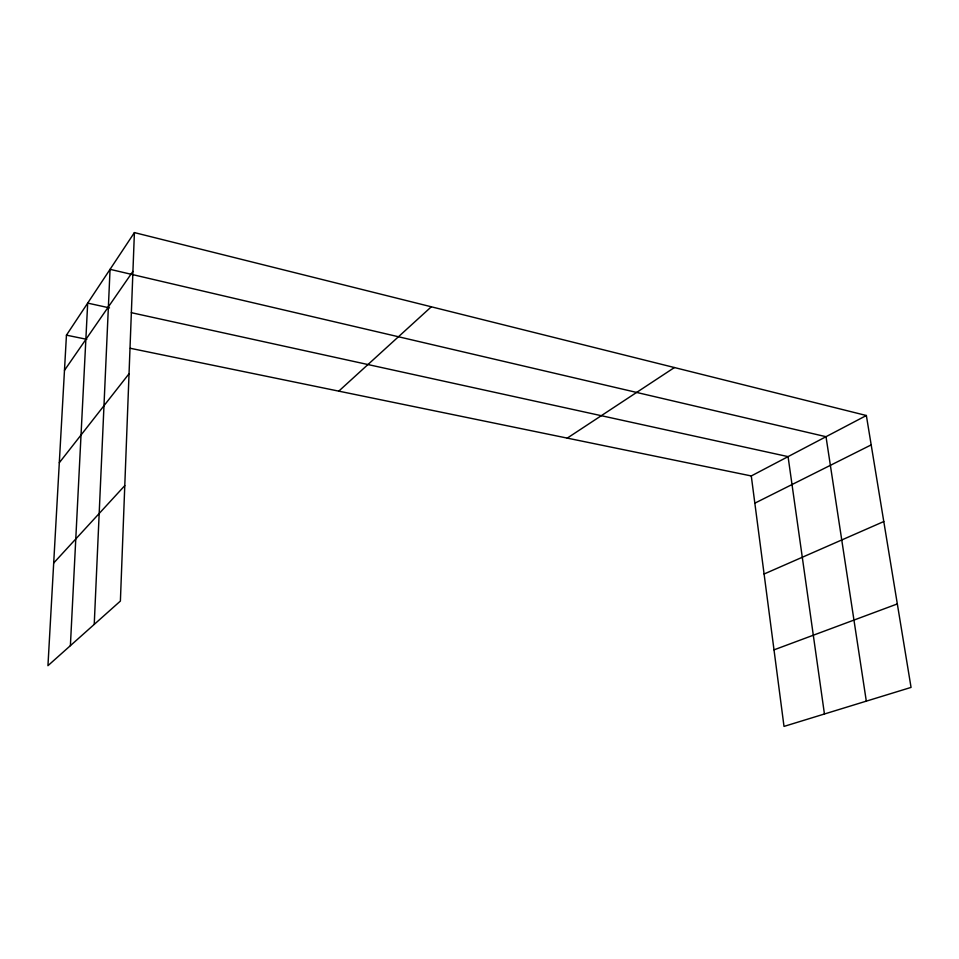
<?xml version="1.0" encoding="UTF-8"?>
<svg xmlns="http://www.w3.org/2000/svg" width="959" height="959" viewBox="0 0 959 959"><rect width="100%" height="100%" fill="white"/><g stroke="black" fill="none" stroke-linecap="round" stroke-linejoin="round"><path stroke-width="1.44" d="M134.404 232.593L120.39 601.065L47.95 665.678L66.447 335.159L134.404 232.593L866.361 415.511L911.05 687.411L784.006 726.407L751.281 475.952L866.361 415.511M94.234 624.405L110.057 269.335L826.011 436.705L866.313 701.149M70.391 645.659L87.689 303.104L109.518 307.899M64.481 370.342L132.929 271.385M59.314 462.729L129.045 373.734M53.692 563.005L124.79 485.626M338.767 391.14L431.322 306.796M567.248 438.119L674.417 367.549M754.841 503.175L871.192 444.892M764.095 574.009L883.79 521.54M774.009 649.854L897.324 603.93M66.447 335.159L86.79 339.33M130.364 348.297L751.281 475.952M131.347 312.682L788.07 456.628L824.44 713.999"/></g></svg>
